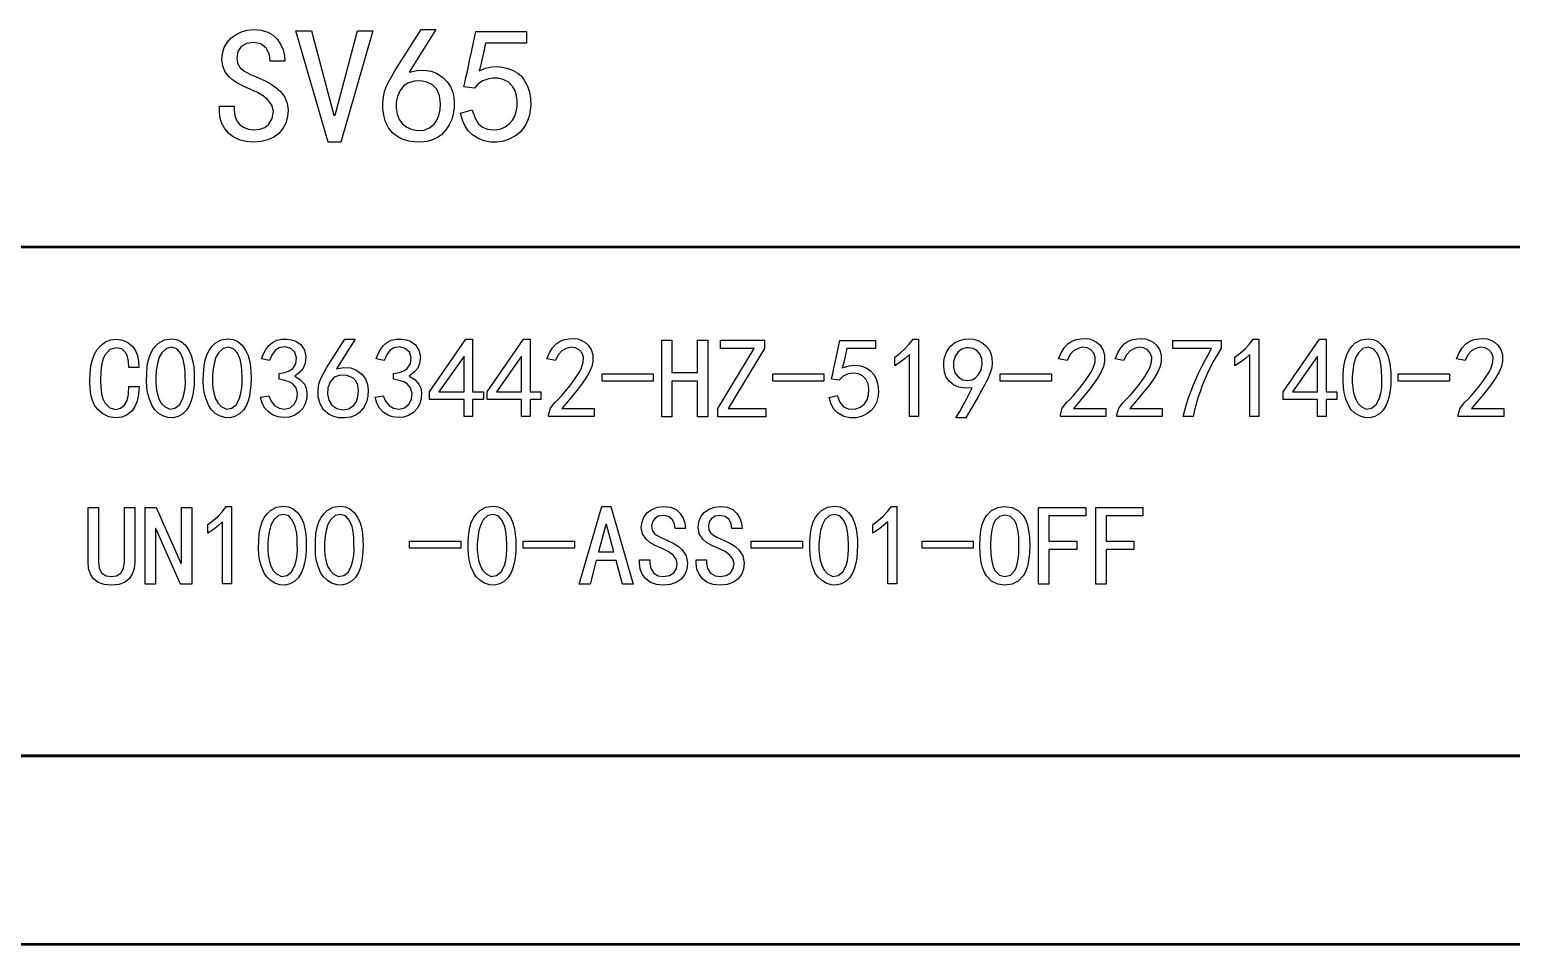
# Model space of a CAD drawing. Extents: x 0 to 1189, y 0 to 841.
# Drawn here: x 1011 to 1089.7, y 0 to 48.5 of the extents above; entities that cross this region are included whole.
import ezdxf

# ---------------------------------------------------------------- set-up
doc = ezdxf.new("R2010")
doc.units = 0

msp = doc.modelspace()

# ---------------------------------------------------------------- linework, layer by layer
at = {"color": 7, "lineweight": 50}
for p, q in [((1101, 37), (909, 37)), ((1179, 10), (30, 10)), ((909, 10), (1179, 10)), ((1189, 0), (0, 0))]:
    msp.add_line(p, q, dxfattribs=at)
at = {"color": 7, "lineweight": 25}
for points in [[(1024.747, 44.288), (1024.716, 43.916), (1024.623, 43.585), (1024.469, 43.294), (1024.252, 43.044), (1023.983, 42.842), (1023.668, 42.698), (1023.309, 42.612), (1022.906, 42.583), (1022.503, 42.613), (1022.147, 42.703), (1021.838, 42.852), (1021.576, 43.061), (1021.367, 43.314), (1021.218, 43.597), (1021.129, 43.911), (1021.099, 44.254), (1021.099, 44.492), (1021.883, 44.492), (1021.883, 44.288), (1021.917, 43.973), (1022.019, 43.712), (1022.19, 43.504), (1022.406, 43.352), (1022.644, 43.261), (1022.906, 43.231), (1023.237, 43.263), (1023.504, 43.36), (1023.707, 43.521), (1023.899, 43.84), (1023.963, 44.22), (1023.886, 44.548), (1023.656, 44.85), (1023.421, 45.038), (1023.125, 45.214), (1022.769, 45.379), (1022.389, 45.536), (1022.066, 45.703), (1021.801, 45.877), (1021.593, 46.061), (1021.394, 46.326), (1021.275, 46.621), (1021.235, 46.947), (1021.266, 47.288), (1021.359, 47.595), (1021.513, 47.867), (1021.73, 48.106), (1021.988, 48.3), (1022.271, 48.438), (1022.576, 48.522), (1022.906, 48.549), (1023.318, 48.516), (1023.668, 48.417), (1023.957, 48.252), (1024.184, 48.021), (1024.356, 47.751), (1024.478, 47.471), (1024.552, 47.18), (1024.576, 46.879), (1023.792, 46.879), (1023.758, 47.237), (1023.588, 47.561), (1023.298, 47.791), (1022.906, 47.867), (1022.539, 47.812), (1022.258, 47.646), (1022.079, 47.386), (1022.019, 47.049), (1022.066, 46.764), (1022.207, 46.521), (1022.398, 46.364), (1022.722, 46.187), (1023.178, 45.992), (1023.532, 45.832), (1023.843, 45.656), (1024.112, 45.465), (1024.338, 45.259), (1024.565, 44.962), (1024.701, 44.638)], [(1029.255, 48.481), (1027.55, 42.583), (1026.868, 42.583), (1025.164, 48.481), (1025.982, 48.481), (1027.175, 44.015), (1027.243, 44.015), (1028.437, 48.481)], [(1029.77, 44.679), (1029.806, 44.992), (1029.869, 45.271), (1029.958, 45.515), (1030.077, 45.761), (1030.23, 46.045), (1030.418, 46.367), (1031.816, 48.549), (1032.6, 48.549), (1031.168, 46.299), (1031.605, 46.384), (1031.995, 46.401), (1032.338, 46.35), (1032.634, 46.231), (1032.958, 46.017), (1033.202, 45.784), (1033.367, 45.532), (1033.473, 45.263), (1033.541, 44.979), (1033.571, 44.68), (1033.564, 44.375), (1033.518, 44.074), (1033.435, 43.776), (1033.306, 43.49), (1033.124, 43.223), (1032.89, 42.975), (1032.674, 42.817), (1032.421, 42.698), (1032.129, 42.621), (1031.799, 42.583), (1031.462, 42.586), (1031.151, 42.63), (1030.865, 42.714), (1030.605, 42.839), (1030.31, 43.059), (1030.083, 43.331), (1029.924, 43.657), (1029.823, 44.006), (1029.772, 44.346)], [(1034.513, 44.288), (1034.654, 43.879), (1034.837, 43.572), (1035.063, 43.367), (1035.331, 43.265), (1035.693, 43.233), (1036.005, 43.273), (1036.269, 43.384), (1036.484, 43.547), (1036.655, 43.74), (1036.78, 43.964), (1036.863, 44.212), (1036.909, 44.479), (1036.916, 44.765), (1036.882, 45.045), (1036.803, 45.295), (1036.678, 45.515), (1036.426, 45.771), (1036.115, 45.924), (1035.879, 45.97), (1035.623, 45.97), (1035.348, 45.924), (1035.081, 45.826), (1034.848, 45.667), (1034.649, 45.447), (1034.07, 45.515), (1034.091, 45.592), (1034.125, 45.731), (1034.172, 45.932), (1034.231, 46.195), (1034.303, 46.521), (1034.388, 46.909), (1034.485, 47.359), (1034.595, 47.872), (1034.718, 48.447), (1037.411, 48.447), (1037.411, 47.833), (1035.229, 47.833), (1035.161, 47.48), (1035.093, 47.157), (1035.024, 46.864), (1034.956, 46.601), (1034.888, 46.367), (1035.221, 46.498), (1035.539, 46.572), (1035.843, 46.589), (1036.134, 46.559), (1036.418, 46.49), (1036.695, 46.384), (1036.943, 46.244), (1037.142, 46.074), (1037.291, 45.873), (1037.453, 45.549), (1037.564, 45.225), (1037.624, 44.889), (1037.632, 44.526), (1037.608, 44.275), (1037.557, 44.019), (1037.479, 43.759), (1037.373, 43.513), (1037.236, 43.297), (1037.07, 43.112), (1036.875, 42.953), (1036.653, 42.816), (1036.405, 42.703), (1036.13, 42.621), (1035.829, 42.581), (1035.502, 42.583), (1035.166, 42.64), (1034.843, 42.765), (1034.53, 42.958), (1034.318, 43.159), (1034.142, 43.419), (1034.003, 43.738), (1033.899, 44.117)], [(1030.827, 43.554), (1031.054, 43.371), (1031.327, 43.252), (1031.645, 43.197), (1031.967, 43.22), (1032.251, 43.333), (1032.498, 43.538), (1032.647, 43.747), (1032.753, 43.998), (1032.817, 44.292), (1032.838, 44.629), (1032.791, 45.057), (1032.649, 45.386), (1032.412, 45.617), (1032.117, 45.761), (1031.799, 45.83), (1031.458, 45.822), (1031.138, 45.735), (1030.882, 45.564), (1030.691, 45.311), (1030.562, 45.009), (1030.494, 44.697), (1030.486, 44.373), (1030.539, 44.062), (1030.653, 43.789)], [(1016.84, 29.613), (1016.807, 29.193), (1016.732, 28.838), (1016.616, 28.548), (1016.458, 28.325), (1016.203, 28.113), (1015.917, 27.985), (1015.599, 27.943), (1015.236, 27.995), (1014.909, 28.15), (1014.62, 28.408), (1014.474, 28.617), (1014.361, 28.87), (1014.28, 29.169), (1014.231, 29.512), (1014.215, 29.9), (1014.23, 30.325), (1014.278, 30.705), (1014.356, 31.039), (1014.467, 31.328), (1014.608, 31.57), (1014.82, 31.81), (1015.059, 31.982), (1015.327, 32.085), (1015.623, 32.119), (1015.953, 32.075), (1016.243, 31.944), (1016.494, 31.725), (1016.644, 31.508), (1016.747, 31.251), (1016.805, 30.953), (1016.816, 30.616), (1016.291, 30.616), (1016.272, 30.936), (1016.217, 31.199), (1016.124, 31.403), (1015.915, 31.6), (1015.623, 31.666), (1015.28, 31.567), (1015.014, 31.272), (1014.915, 31.041), (1014.844, 30.744), (1014.802, 30.379), (1014.787, 29.947), (1014.802, 29.55), (1014.844, 29.217), (1014.915, 28.947), (1015.014, 28.742), (1015.274, 28.483), (1015.599, 28.396), (1015.849, 28.459), (1016.076, 28.647), (1016.195, 28.866), (1016.267, 29.188), (1016.291, 29.613)], [(1017.238, 30.293), (1017.268, 30.686), (1017.328, 31.02), (1017.417, 31.296), (1017.535, 31.528), (1017.682, 31.731), (1017.858, 31.904), (1018.177, 32.083), (1018.562, 32.143), (1018.829, 32.104), (1019.071, 31.989), (1019.29, 31.797), (1019.473, 31.546), (1019.608, 31.256), (1019.696, 30.926), (1019.735, 30.654), (1019.758, 30.362), (1019.765, 30.051), (1019.755, 29.721), (1019.727, 29.396), (1019.678, 29.103), (1019.608, 28.841), (1019.517, 28.611), (1019.359, 28.354), (1019.156, 28.155), (1018.908, 28.014), (1018.638, 27.944), (1018.367, 27.956), (1018.097, 28.05), (1017.853, 28.2), (1017.662, 28.379), (1017.524, 28.587), (1017.381, 28.93), (1017.285, 29.291), (1017.248, 29.567), (1017.232, 29.901)], [(1017.739, 30.436), (1017.715, 30.117), (1017.715, 29.816), (1017.739, 29.533), (1017.787, 29.267), (1017.883, 28.958), (1018.015, 28.716), (1018.18, 28.539), (1018.458, 28.411), (1018.741, 28.456), (1018.989, 28.653), (1019.159, 28.981), (1019.232, 29.251), (1019.275, 29.538), (1019.29, 29.84), (1019.286, 30.141), (1019.274, 30.423), (1019.254, 30.687), (1019.183, 31.051), (1019.039, 31.379), (1018.831, 31.615), (1018.562, 31.701), (1018.282, 31.633), (1018.037, 31.403), (1017.903, 31.158), (1017.804, 30.835)], [(1020.25, 30.293), (1020.281, 30.686), (1020.34, 31.02), (1020.429, 31.296), (1020.547, 31.528), (1020.694, 31.731), (1020.871, 31.904), (1021.19, 32.083), (1021.575, 32.143), (1021.841, 32.104), (1022.084, 31.989), (1022.303, 31.797), (1022.486, 31.546), (1022.621, 31.256), (1022.708, 30.926), (1022.748, 30.654), (1022.771, 30.362), (1022.778, 30.051), (1022.768, 29.721), (1022.74, 29.396), (1022.69, 29.103), (1022.62, 28.841), (1022.529, 28.611), (1022.372, 28.354), (1022.169, 28.155), (1021.921, 28.014), (1021.65, 27.944), (1021.38, 27.956), (1021.109, 28.05), (1020.865, 28.2), (1020.675, 28.379), (1020.537, 28.587), (1020.393, 28.93), (1020.298, 29.291), (1020.261, 29.567), (1020.245, 29.901)], [(1020.751, 30.436), (1020.728, 30.117), (1020.728, 29.816), (1020.751, 29.533), (1020.799, 29.267), (1020.896, 28.958), (1021.027, 28.716), (1021.193, 28.539), (1021.47, 28.411), (1021.754, 28.456), (1022.001, 28.653), (1022.171, 28.981), (1022.244, 29.251), (1022.288, 29.538), (1022.303, 29.84), (1022.299, 30.141), (1022.287, 30.423), (1022.267, 30.687), (1022.195, 31.051), (1022.052, 31.379), (1021.843, 31.615), (1021.575, 31.701), (1021.294, 31.633), (1021.05, 31.403), (1020.916, 31.158), (1020.816, 30.835)], [(1023.287, 29.041), (1023.716, 29.112), (1023.842, 28.829), (1024.026, 28.599), (1024.268, 28.45), (1024.563, 28.408), (1024.853, 28.48), (1025.077, 28.671), (1025.214, 28.939), (1025.244, 29.243), (1025.169, 29.53), (1024.993, 29.745), (1024.811, 29.852), (1024.569, 29.935), (1024.265, 29.995), (1024.265, 30.305), (1024.569, 30.356), (1024.811, 30.443), (1024.993, 30.568), (1025.157, 30.815), (1025.196, 31.129), (1025.106, 31.427), (1024.886, 31.63), (1024.59, 31.716), (1024.277, 31.666), (1024.077, 31.538), (1023.906, 31.316), (1023.764, 30.997), (1023.334, 31.069), (1023.442, 31.339), (1023.573, 31.578), (1023.728, 31.785), (1023.915, 31.949), (1024.142, 32.061), (1024.408, 32.119), (1024.683, 32.128), (1024.933, 32.092), (1025.16, 32.012), (1025.434, 31.815), (1025.613, 31.534), (1025.688, 31.197), (1025.649, 30.83), (1025.546, 30.586), (1025.363, 30.364), (1025.1, 30.162), (1025.396, 29.983), (1025.613, 29.733), (1025.706, 29.522), (1025.746, 29.271), (1025.733, 28.981), (1025.66, 28.691), (1025.521, 28.44), (1025.315, 28.229), (1025.066, 28.071), (1024.795, 27.98), (1024.504, 27.955), (1024.215, 27.992), (1023.952, 28.087), (1023.716, 28.241), (1023.52, 28.452), (1023.377, 28.718)], [(1026.336, 29.41), (1026.381, 29.73), (1026.468, 29.995), (1026.602, 30.264), (1026.79, 30.592), (1027.768, 32.119), (1028.317, 32.119), (1027.315, 30.544), (1027.715, 30.613), (1028.057, 30.597), (1028.341, 30.496), (1028.66, 30.267), (1028.854, 30.007), (1028.956, 29.721), (1028.997, 29.41), (1028.979, 29.091), (1028.902, 28.778), (1028.753, 28.483), (1028.52, 28.217), (1028.313, 28.075), (1028.059, 27.984), (1027.756, 27.943), (1027.446, 27.952), (1027.168, 28.012), (1026.921, 28.122), (1026.629, 28.366), (1026.444, 28.695), (1026.351, 29.058)], [(1029.37, 29.041), (1029.8, 29.112), (1029.925, 28.829), (1030.11, 28.599), (1030.351, 28.45), (1030.647, 28.408), (1030.936, 28.48), (1031.16, 28.671), (1031.297, 28.939), (1031.327, 29.243), (1031.252, 29.53), (1031.076, 29.745), (1030.895, 29.852), (1030.652, 29.935), (1030.348, 29.995), (1030.348, 30.305), (1030.652, 30.356), (1030.895, 30.443), (1031.076, 30.568), (1031.24, 30.815), (1031.279, 31.129), (1031.19, 31.427), (1030.969, 31.63), (1030.674, 31.716), (1030.36, 31.666), (1030.16, 31.538), (1029.989, 31.316), (1029.847, 30.997), (1029.418, 31.069), (1029.525, 31.339), (1029.656, 31.578), (1029.812, 31.785), (1029.998, 31.949), (1030.225, 32.061), (1030.492, 32.119), (1030.766, 32.128), (1031.017, 32.092), (1031.243, 32.012), (1031.518, 31.815), (1031.697, 31.534), (1031.771, 31.197), (1031.733, 30.83), (1031.629, 30.586), (1031.446, 30.364), (1031.184, 30.162), (1031.479, 29.983), (1031.697, 29.733), (1031.79, 29.522), (1031.829, 29.271), (1031.816, 28.981), (1031.743, 28.691), (1031.604, 28.44), (1031.398, 28.229), (1031.149, 28.071), (1030.879, 27.98), (1030.587, 27.955), (1030.298, 27.992), (1030.036, 28.087), (1029.8, 28.241), (1029.603, 28.452), (1029.46, 28.718)], [(1034.09, 28.921), (1032.253, 28.921), (1032.253, 29.327), (1034.186, 32.119), (1034.544, 32.119), (1034.544, 29.327), (1035.116, 29.327), (1035.116, 28.921), (1034.544, 28.921), (1034.544, 28.014), (1034.09, 28.014)], [(1037.148, 28.921), (1035.31, 28.921), (1035.31, 29.327), (1037.243, 32.119), (1037.601, 32.119), (1037.601, 29.327), (1038.174, 29.327), (1038.174, 28.921), (1037.601, 28.921), (1037.601, 28.014), (1037.148, 28.014)], [(1038.582, 28.11), (1038.678, 28.45), (1038.916, 28.754), (1039.082, 28.918), (1039.268, 29.121), (1039.476, 29.365), (1039.704, 29.649), (1039.922, 29.936), (1040.098, 30.189), (1040.232, 30.408), (1040.324, 30.592), (1040.423, 30.902), (1040.432, 31.164), (1040.357, 31.382), (1040.205, 31.558), (1039.999, 31.669), (1039.764, 31.689), (1039.519, 31.63), (1039.286, 31.499), (1039.086, 31.29), (1038.94, 30.997), (1038.487, 31.069), (1038.626, 31.402), (1038.789, 31.668), (1038.976, 31.868), (1039.187, 32.01), (1039.422, 32.102), (1039.68, 32.143), (1039.907, 32.152), (1040.11, 32.131), (1040.303, 32.071), (1040.503, 31.964), (1040.688, 31.8), (1040.837, 31.57), (1040.927, 31.281), (1040.933, 30.938), (1040.876, 30.675), (1040.753, 30.381), (1040.563, 30.055), (1040.434, 29.868), (1040.271, 29.648), (1040.074, 29.396), (1039.842, 29.111), (1039.575, 28.794), (1039.274, 28.444), (1040.993, 28.444), (1040.993, 28.014), (1038.582, 28.014)], [(1047.042, 27.991), (1046.493, 27.991), (1046.493, 29.9), (1045.132, 29.9), (1045.132, 27.991), (1044.584, 27.991), (1044.584, 32.071), (1045.132, 32.071), (1045.132, 30.353), (1046.493, 30.353), (1046.493, 32.071), (1047.042, 32.071)], [(1050.115, 27.991), (1047.562, 27.991), (1047.562, 28.444), (1049.495, 31.618), (1047.705, 31.618), (1047.705, 32.071), (1050.044, 32.071), (1050.044, 31.618), (1048.111, 28.444), (1050.115, 28.444)], [(1053.908, 29.136), (1054.045, 28.77), (1054.236, 28.532), (1054.48, 28.42), (1054.847, 28.405), (1055.137, 28.504), (1055.351, 28.683), (1055.495, 28.909), (1055.572, 29.175), (1055.59, 29.47), (1055.542, 29.757), (1055.423, 29.995), (1055.247, 30.174), (1055.029, 30.282), (1054.776, 30.317), (1054.492, 30.282), (1054.221, 30.162), (1054.003, 29.947), (1053.597, 29.995), (1053.623, 30.092), (1053.669, 30.287), (1053.735, 30.58), (1053.82, 30.971), (1053.925, 31.46), (1054.051, 32.047), (1055.936, 32.047), (1055.936, 31.618), (1054.409, 31.618), (1054.329, 31.218), (1054.25, 30.875), (1054.17, 30.592), (1054.516, 30.714), (1054.838, 30.747), (1055.143, 30.705), (1055.435, 30.604), (1055.682, 30.449), (1055.852, 30.246), (1055.966, 30.019), (1056.043, 29.792), (1056.085, 29.557), (1056.091, 29.303), (1056.058, 29.038), (1055.984, 28.766), (1055.864, 28.516), (1055.697, 28.313), (1055.486, 28.152), (1055.232, 28.026), (1054.937, 27.952), (1054.6, 27.943), (1054.251, 28.02), (1053.92, 28.205), (1053.727, 28.402), (1053.58, 28.672), (1053.478, 29.017)], [(1057.745, 31.308), (1057.52, 31.103), (1057.257, 30.905), (1056.957, 30.711), (1056.957, 31.164), (1057.242, 31.376), (1057.5, 31.606), (1057.731, 31.854), (1057.936, 32.119), (1058.222, 32.119), (1058.222, 28.014), (1057.745, 28.014)], [(1060.208, 27.943), (1060.41, 28.289), (1060.597, 28.623), (1060.769, 28.942), (1060.925, 29.249), (1061.067, 29.542), (1060.692, 29.517), (1060.361, 29.568), (1060.076, 29.697), (1059.848, 29.884), (1059.689, 30.11), (1059.599, 30.377), (1059.563, 30.654), (1059.567, 30.913), (1059.611, 31.153), (1059.733, 31.469), (1059.909, 31.725), (1060.133, 31.919), (1060.398, 32.047), (1060.67, 32.119), (1060.911, 32.143), (1061.141, 32.119), (1061.377, 32.047), (1061.604, 31.928), (1061.806, 31.761), (1061.968, 31.567), (1062.069, 31.367), (1062.123, 31.135), (1062.141, 30.842), (1062.114, 30.608), (1062.034, 30.333), (1061.902, 30.019), (1061.82, 29.854), (1061.709, 29.645), (1061.57, 29.392), (1061.403, 29.096), (1061.208, 28.755), (1060.984, 28.371), (1060.733, 27.943)], [(1060.076, 30.616), (1060.16, 30.332), (1060.339, 30.103), (1060.574, 29.956), (1060.828, 29.924), (1061.064, 29.971), (1061.246, 30.067), (1061.398, 30.228), (1061.544, 30.472), (1061.604, 30.804), (1061.592, 31.081), (1061.505, 31.311), (1061.341, 31.499), (1061.129, 31.624), (1060.9, 31.666), (1060.736, 31.66), (1060.53, 31.594), (1060.327, 31.451), (1060.172, 31.212), (1060.082, 30.92)], [(1065.755, 28.11), (1065.851, 28.45), (1066.089, 28.754), (1066.255, 28.918), (1066.441, 29.121), (1066.649, 29.365), (1066.877, 29.649), (1067.095, 29.936), (1067.271, 30.189), (1067.405, 30.408), (1067.497, 30.592), (1067.596, 30.902), (1067.605, 31.164), (1067.53, 31.382), (1067.378, 31.558), (1067.172, 31.669), (1066.937, 31.689), (1066.692, 31.63), (1066.459, 31.499), (1066.26, 31.29), (1066.113, 30.997), (1065.66, 31.069), (1065.799, 31.402), (1065.962, 31.668), (1066.149, 31.868), (1066.36, 32.01), (1066.595, 32.102), (1066.853, 32.143), (1067.08, 32.152), (1067.283, 32.131), (1067.477, 32.071), (1067.676, 31.964), (1067.861, 31.8), (1068.01, 31.57), (1068.1, 31.281), (1068.106, 30.938), (1068.049, 30.675), (1067.926, 30.381), (1067.736, 30.055), (1067.607, 29.868), (1067.444, 29.648), (1067.247, 29.396), (1067.015, 29.111), (1066.748, 28.794), (1066.447, 28.444), (1068.166, 28.444), (1068.166, 28.014), (1065.755, 28.014)], [(1068.757, 28.11), (1068.853, 28.45), (1069.092, 28.754), (1069.257, 28.918), (1069.443, 29.121), (1069.651, 29.365), (1069.879, 29.649), (1070.097, 29.936), (1070.273, 30.189), (1070.407, 30.408), (1070.5, 30.592), (1070.598, 30.902), (1070.607, 31.164), (1070.532, 31.382), (1070.38, 31.558), (1070.174, 31.669), (1069.939, 31.689), (1069.694, 31.63), (1069.461, 31.499), (1069.262, 31.29), (1069.115, 30.997), (1068.662, 31.069), (1068.801, 31.402), (1068.964, 31.668), (1069.151, 31.868), (1069.362, 32.01), (1069.597, 32.102), (1069.855, 32.143), (1070.082, 32.152), (1070.285, 32.131), (1070.479, 32.071), (1070.678, 31.964), (1070.863, 31.8), (1071.013, 31.57), (1071.102, 31.281), (1071.108, 30.938), (1071.051, 30.675), (1070.928, 30.381), (1070.738, 30.055), (1070.609, 29.868), (1070.446, 29.648), (1070.249, 29.396), (1070.017, 29.111), (1069.75, 28.794), (1069.449, 28.444), (1071.168, 28.444), (1071.168, 28.014), (1068.757, 28.014)], [(1072.284, 28.014), (1072.368, 28.344), (1072.462, 28.673), (1072.567, 29.002), (1072.682, 29.33), (1072.808, 29.658), (1072.945, 29.986), (1073.092, 30.313), (1073.25, 30.64), (1073.419, 30.966), (1073.598, 31.292), (1073.788, 31.618), (1071.736, 31.618), (1071.736, 32.047), (1074.289, 32.047), (1074.289, 31.642), (1074.091, 31.312), (1073.906, 30.982), (1073.734, 30.652), (1073.574, 30.323), (1073.427, 29.993), (1073.293, 29.663), (1073.171, 29.333), (1073.062, 29.004), (1072.965, 28.674), (1072.881, 28.344), (1072.809, 28.014)], [(1075.809, 31.308), (1075.583, 31.103), (1075.321, 30.905), (1075.021, 30.711), (1075.021, 31.164), (1075.306, 31.376), (1075.564, 31.606), (1075.795, 31.854), (1076, 32.119), (1076.286, 32.119), (1076.286, 28.014), (1075.809, 28.014)], [(1079.417, 28.921), (1077.579, 28.921), (1077.579, 29.327), (1079.512, 32.119), (1079.87, 32.119), (1079.87, 29.327), (1080.443, 29.327), (1080.443, 28.921), (1079.87, 28.921), (1079.87, 28.014), (1079.417, 28.014)], [(1080.78, 30.293), (1080.81, 30.686), (1080.87, 31.02), (1080.959, 31.296), (1081.077, 31.528), (1081.224, 31.731), (1081.4, 31.904), (1081.72, 32.083), (1082.104, 32.143), (1082.371, 32.104), (1082.613, 31.989), (1082.832, 31.797), (1083.015, 31.546), (1083.15, 31.256), (1083.238, 30.926), (1083.277, 30.654), (1083.301, 30.362), (1083.307, 30.051), (1083.298, 29.721), (1083.269, 29.396), (1083.22, 29.103), (1083.15, 28.841), (1083.059, 28.611), (1082.901, 28.354), (1082.698, 28.155), (1082.45, 28.014), (1082.18, 27.944), (1081.909, 27.956), (1081.639, 28.05), (1081.395, 28.2), (1081.204, 28.379), (1081.066, 28.587), (1080.923, 28.93), (1080.828, 29.291), (1080.791, 29.567), (1080.775, 29.901)], [(1081.281, 30.436), (1081.257, 30.117), (1081.257, 29.816), (1081.281, 29.533), (1081.329, 29.267), (1081.426, 28.958), (1081.557, 28.716), (1081.723, 28.539), (1082, 28.411), (1082.283, 28.456), (1082.531, 28.653), (1082.701, 28.981), (1082.774, 29.251), (1082.818, 29.538), (1082.832, 29.84), (1082.828, 30.141), (1082.816, 30.423), (1082.796, 30.687), (1082.725, 31.051), (1082.582, 31.379), (1082.373, 31.615), (1082.104, 31.701), (1081.824, 31.633), (1081.579, 31.403), (1081.445, 31.158), (1081.346, 30.835)], [(1086.887, 28.11), (1086.983, 28.45), (1087.221, 28.754), (1087.387, 28.918), (1087.573, 29.121), (1087.781, 29.365), (1088.009, 29.649), (1088.226, 29.936), (1088.402, 30.189), (1088.537, 30.408), (1088.629, 30.592), (1088.728, 30.902), (1088.737, 31.164), (1088.662, 31.382), (1088.51, 31.558), (1088.304, 31.669), (1088.068, 31.689), (1087.824, 31.63), (1087.591, 31.499), (1087.391, 31.29), (1087.245, 30.997), (1086.792, 31.069), (1086.931, 31.402), (1087.094, 31.668), (1087.281, 31.868), (1087.492, 32.01), (1087.726, 32.102), (1087.985, 32.143), (1088.212, 32.152), (1088.414, 32.131), (1088.608, 32.071), (1088.808, 31.964), (1088.993, 31.8), (1089.142, 31.57), (1089.232, 31.281), (1089.238, 30.938), (1089.181, 30.675), (1089.057, 30.381), (1088.868, 30.055), (1088.739, 29.868), (1088.576, 29.648), (1088.379, 29.396), (1088.147, 29.111), (1087.88, 28.794), (1087.579, 28.444), (1089.297, 28.444), (1089.297, 28.014), (1086.887, 28.014)], [(1034.09, 29.327), (1034.09, 31.212), (1032.754, 29.327)], [(1037.148, 29.327), (1037.148, 31.212), (1035.811, 29.327)], [(1079.417, 29.327), (1079.417, 31.212), (1078.08, 29.327)], [(1027.076, 28.623), (1027.327, 28.447), (1027.649, 28.372), (1027.977, 28.42), (1028.246, 28.611), (1028.378, 28.813), (1028.458, 29.067), (1028.484, 29.375), (1028.451, 29.674), (1028.352, 29.905), (1028.186, 30.067), (1027.87, 30.198), (1027.518, 30.21), (1027.199, 30.097), (1026.981, 29.852), (1026.861, 29.533), (1026.838, 29.196), (1026.909, 28.879)], [(1044.138, 29.9), (1041.417, 29.9), (1041.417, 30.282), (1044.138, 30.282)], [(1053.199, 29.9), (1050.479, 29.9), (1050.479, 30.282), (1053.199, 30.282)], [(1065.286, 29.9), (1062.565, 29.9), (1062.565, 30.282), (1065.286, 30.282)], [(1086.417, 29.9), (1083.697, 29.9), (1083.697, 30.282), (1086.417, 30.282)], [(1016.604, 20.306), (1016.57, 19.951), (1016.471, 19.648), (1016.305, 19.399), (1016.068, 19.213), (1015.754, 19.102), (1015.363, 19.065), (1014.972, 19.102), (1014.657, 19.213), (1014.42, 19.399), (1014.254, 19.648), (1014.155, 19.951), (1014.122, 20.306), (1014.122, 23.193), (1014.671, 23.193), (1014.671, 20.306), (1014.718, 19.954), (1014.862, 19.709), (1015.082, 19.566), (1015.363, 19.518), (1015.643, 19.566), (1015.864, 19.709), (1016.007, 19.954), (1016.055, 20.306), (1016.055, 23.193), (1016.604, 23.193)], [(1019.63, 19.113), (1019.033, 19.113), (1017.72, 22.072), (1017.697, 22.072), (1017.697, 19.113), (1017.148, 19.113), (1017.148, 23.193), (1017.744, 23.193), (1019.057, 20.234), (1019.081, 20.234), (1019.081, 23.193), (1019.63, 23.193)], [(1021.271, 22.43), (1021.046, 22.226), (1020.784, 22.027), (1020.484, 21.833), (1020.484, 22.287), (1020.769, 22.498), (1021.027, 22.728), (1021.258, 22.976), (1021.462, 23.241), (1021.749, 23.241), (1021.749, 19.137), (1021.271, 19.137)], [(1023.185, 21.415), (1023.216, 21.808), (1023.275, 22.142), (1023.364, 22.418), (1023.482, 22.65), (1023.629, 22.853), (1023.806, 23.026), (1024.125, 23.205), (1024.51, 23.265), (1024.776, 23.227), (1025.019, 23.111), (1025.238, 22.919), (1025.42, 22.668), (1025.556, 22.378), (1025.643, 22.048), (1025.683, 21.776), (1025.706, 21.484), (1025.713, 21.173), (1025.703, 20.843), (1025.674, 20.518), (1025.625, 20.225), (1025.555, 19.964), (1025.464, 19.733), (1025.306, 19.476), (1025.104, 19.277), (1024.856, 19.137), (1024.585, 19.066), (1024.315, 19.078), (1024.044, 19.172), (1023.8, 19.322), (1023.609, 19.501), (1023.472, 19.709), (1023.328, 20.052), (1023.233, 20.413), (1023.196, 20.689), (1023.18, 21.023)], [(1023.686, 21.558), (1023.662, 21.239), (1023.662, 20.938), (1023.686, 20.655), (1023.734, 20.389), (1023.831, 20.08), (1023.962, 19.838), (1024.128, 19.662), (1024.405, 19.533), (1024.689, 19.578), (1024.936, 19.775), (1025.106, 20.103), (1025.179, 20.373), (1025.223, 20.66), (1025.238, 20.962), (1025.234, 21.263), (1025.222, 21.545), (1025.202, 21.809), (1025.13, 22.173), (1024.987, 22.501), (1024.778, 22.737), (1024.51, 22.823), (1024.229, 22.755), (1023.985, 22.525), (1023.851, 22.28), (1023.751, 21.958)], [(1026.198, 21.415), (1026.228, 21.808), (1026.288, 22.142), (1026.377, 22.418), (1026.495, 22.65), (1026.642, 22.853), (1026.818, 23.026), (1027.137, 23.205), (1027.522, 23.265), (1027.789, 23.227), (1028.031, 23.111), (1028.25, 22.919), (1028.433, 22.668), (1028.568, 22.378), (1028.656, 22.048), (1028.695, 21.776), (1028.718, 21.484), (1028.725, 21.173), (1028.715, 20.843), (1028.687, 20.518), (1028.638, 20.225), (1028.568, 19.964), (1028.477, 19.733), (1028.319, 19.476), (1028.116, 19.277), (1027.868, 19.137), (1027.598, 19.066), (1027.327, 19.078), (1027.057, 19.172), (1026.813, 19.322), (1026.622, 19.501), (1026.484, 19.709), (1026.341, 20.052), (1026.245, 20.413), (1026.208, 20.689), (1026.193, 21.023)], [(1026.699, 21.558), (1026.675, 21.239), (1026.675, 20.938), (1026.699, 20.655), (1026.747, 20.389), (1026.843, 20.08), (1026.975, 19.838), (1027.14, 19.662), (1027.418, 19.533), (1027.701, 19.578), (1027.949, 19.775), (1028.119, 20.103), (1028.192, 20.373), (1028.235, 20.66), (1028.25, 20.962), (1028.246, 21.263), (1028.234, 21.545), (1028.214, 21.809), (1028.143, 22.173), (1028, 22.501), (1027.791, 22.737), (1027.522, 22.823), (1027.242, 22.755), (1026.997, 22.525), (1026.863, 22.28), (1026.764, 21.958)], [(1034.314, 21.415), (1034.345, 21.808), (1034.405, 22.142), (1034.493, 22.418), (1034.611, 22.65), (1034.759, 22.853), (1034.935, 23.026), (1035.254, 23.205), (1035.639, 23.265), (1035.905, 23.227), (1036.148, 23.111), (1036.367, 22.919), (1036.55, 22.668), (1036.685, 22.378), (1036.772, 22.048), (1036.812, 21.776), (1036.835, 21.484), (1036.842, 21.173), (1036.832, 20.843), (1036.804, 20.518), (1036.755, 20.225), (1036.684, 19.964), (1036.594, 19.733), (1036.436, 19.476), (1036.233, 19.277), (1035.985, 19.137), (1035.714, 19.066), (1035.444, 19.078), (1035.174, 19.172), (1034.93, 19.322), (1034.739, 19.501), (1034.601, 19.709), (1034.458, 20.052), (1034.362, 20.413), (1034.325, 20.689), (1034.309, 21.023)], [(1034.816, 21.558), (1034.792, 21.239), (1034.792, 20.938), (1034.816, 20.655), (1034.863, 20.389), (1034.96, 20.08), (1035.091, 19.838), (1035.257, 19.662), (1035.535, 19.533), (1035.818, 19.578), (1036.065, 19.775), (1036.235, 20.103), (1036.308, 20.373), (1036.352, 20.66), (1036.367, 20.962), (1036.363, 21.263), (1036.351, 21.545), (1036.331, 21.809), (1036.259, 22.173), (1036.116, 22.501), (1035.907, 22.737), (1035.639, 22.823), (1035.359, 22.755), (1035.114, 22.525), (1034.98, 22.28), (1034.881, 21.958)], [(1043.071, 19.113), (1042.498, 19.113), (1042.164, 20.377), (1041.114, 20.377), (1040.78, 19.113), (1040.207, 19.113), (1041.4, 23.241), (1041.877, 23.241)], [(1045.961, 20.258), (1045.922, 19.917), (1045.807, 19.627), (1045.615, 19.387), (1045.356, 19.208), (1045.042, 19.101), (1044.672, 19.065), (1044.304, 19.102), (1043.993, 19.213), (1043.742, 19.399), (1043.556, 19.64), (1043.445, 19.919), (1043.407, 20.234), (1043.407, 20.401), (1043.956, 20.401), (1043.956, 20.258), (1044.01, 19.942), (1044.171, 19.709), (1044.404, 19.566), (1044.672, 19.518), (1045.003, 19.569), (1045.233, 19.721), (1045.367, 19.945), (1045.412, 20.21), (1045.358, 20.44), (1045.197, 20.652), (1044.935, 20.846), (1044.577, 21.022), (1044.231, 21.17), (1043.956, 21.329), (1043.754, 21.499), (1043.566, 21.785), (1043.503, 22.119), (1043.541, 22.432), (1043.657, 22.703), (1043.849, 22.931), (1044.094, 23.103), (1044.369, 23.207), (1044.672, 23.241), (1045.047, 23.2), (1045.346, 23.077), (1045.567, 22.871), (1045.72, 22.618), (1045.811, 22.352), (1045.842, 22.072), (1045.293, 22.072), (1045.269, 22.322), (1045.15, 22.549), (1044.947, 22.71), (1044.672, 22.764), (1044.416, 22.725), (1044.219, 22.609), (1044.094, 22.427), (1044.052, 22.191), (1044.085, 21.991), (1044.183, 21.821), (1044.317, 21.711), (1044.544, 21.588), (1044.863, 21.451), (1045.187, 21.299), (1045.457, 21.128), (1045.675, 20.938), (1045.889, 20.619)], [(1048.973, 20.258), (1048.935, 19.917), (1048.82, 19.627), (1048.627, 19.387), (1048.369, 19.208), (1048.055, 19.101), (1047.685, 19.065), (1047.316, 19.102), (1047.006, 19.213), (1046.754, 19.399), (1046.568, 19.64), (1046.457, 19.919), (1046.42, 20.234), (1046.42, 20.401), (1046.969, 20.401), (1046.969, 20.258), (1047.023, 19.942), (1047.184, 19.709), (1047.416, 19.566), (1047.685, 19.518), (1048.016, 19.569), (1048.246, 19.721), (1048.38, 19.945), (1048.425, 20.21), (1048.371, 20.44), (1048.21, 20.652), (1047.947, 20.846), (1047.589, 21.022), (1047.243, 21.17), (1046.969, 21.329), (1046.766, 21.499), (1046.578, 21.785), (1046.516, 22.119), (1046.554, 22.432), (1046.669, 22.703), (1046.861, 22.931), (1047.107, 23.103), (1047.381, 23.207), (1047.685, 23.241), (1048.06, 23.2), (1048.358, 23.077), (1048.58, 22.871), (1048.732, 22.618), (1048.824, 22.352), (1048.854, 22.072), (1048.305, 22.072), (1048.281, 22.322), (1048.162, 22.549), (1047.959, 22.71), (1047.685, 22.764), (1047.428, 22.725), (1047.231, 22.609), (1047.106, 22.427), (1047.064, 22.191), (1047.097, 21.991), (1047.196, 21.821), (1047.329, 21.711), (1047.556, 21.588), (1047.876, 21.451), (1048.199, 21.299), (1048.47, 21.128), (1048.687, 20.938), (1048.902, 20.619)], [(1052.456, 21.415), (1052.486, 21.808), (1052.546, 22.142), (1052.635, 22.418), (1052.753, 22.65), (1052.9, 22.853), (1053.076, 23.026), (1053.395, 23.205), (1053.78, 23.265), (1054.047, 23.227), (1054.289, 23.111), (1054.508, 22.919), (1054.691, 22.668), (1054.826, 22.378), (1054.914, 22.048), (1054.953, 21.776), (1054.976, 21.484), (1054.983, 21.173), (1054.973, 20.843), (1054.945, 20.518), (1054.896, 20.225), (1054.826, 19.964), (1054.735, 19.733), (1054.577, 19.476), (1054.374, 19.277), (1054.126, 19.137), (1053.856, 19.066), (1053.585, 19.078), (1053.315, 19.172), (1053.071, 19.322), (1052.88, 19.501), (1052.742, 19.709), (1052.599, 20.052), (1052.503, 20.413), (1052.466, 20.689), (1052.45, 21.023)], [(1052.957, 21.558), (1052.933, 21.239), (1052.933, 20.938), (1052.957, 20.655), (1053.005, 20.389), (1053.101, 20.08), (1053.233, 19.838), (1053.398, 19.662), (1053.676, 19.533), (1053.959, 19.578), (1054.207, 19.775), (1054.377, 20.103), (1054.45, 20.373), (1054.493, 20.66), (1054.508, 20.962), (1054.504, 21.263), (1054.492, 21.545), (1054.472, 21.809), (1054.401, 22.173), (1054.257, 22.501), (1054.048, 22.737), (1053.78, 22.823), (1053.5, 22.755), (1053.255, 22.525), (1053.121, 22.28), (1053.022, 21.958)], [(1056.59, 22.43), (1056.364, 22.226), (1056.102, 22.027), (1055.802, 21.833), (1055.802, 22.287), (1056.087, 22.498), (1056.345, 22.728), (1056.576, 22.976), (1056.781, 23.241), (1057.067, 23.241), (1057.067, 19.137), (1056.59, 19.137)], [(1064.128, 21.165), (1064.114, 20.742), (1064.072, 20.369), (1064.003, 20.047), (1063.906, 19.775), (1063.782, 19.554), (1063.521, 19.282), (1063.198, 19.119), (1062.815, 19.065), (1062.431, 19.119), (1062.105, 19.282), (1061.837, 19.554), (1061.708, 19.775), (1061.608, 20.047), (1061.536, 20.369), (1061.493, 20.742), (1061.479, 21.165), (1061.493, 21.588), (1061.536, 21.959), (1061.608, 22.279), (1061.708, 22.547), (1061.837, 22.764), (1062.105, 23.029), (1062.431, 23.188), (1062.815, 23.241), (1063.198, 23.188), (1063.521, 23.029), (1063.782, 22.764), (1063.906, 22.547), (1064.003, 22.279), (1064.072, 21.959), (1064.114, 21.588)], [(1067.103, 22.74), (1065.146, 22.74), (1065.146, 21.404), (1066.626, 21.404), (1066.626, 20.95), (1065.146, 20.95), (1065.146, 19.113), (1064.597, 19.113), (1064.597, 23.193), (1067.103, 23.193)], [(1070.14, 22.74), (1068.183, 22.74), (1068.183, 21.404), (1069.662, 21.404), (1069.662, 20.95), (1068.183, 20.95), (1068.183, 19.113), (1067.634, 19.113), (1067.634, 23.193), (1070.14, 23.193)], [(1042.044, 20.831), (1041.663, 22.287), (1041.615, 22.287), (1041.233, 20.831)], [(1063.555, 21.165), (1063.542, 21.623), (1063.501, 21.994), (1063.434, 22.279), (1063.34, 22.477), (1063.102, 22.71), (1062.815, 22.788), (1062.526, 22.71), (1062.278, 22.477), (1062.179, 22.279), (1062.108, 21.994), (1062.066, 21.623), (1062.052, 21.165), (1062.066, 20.706), (1062.108, 20.333), (1062.179, 20.044), (1062.278, 19.841), (1062.526, 19.599), (1062.815, 19.518), (1063.102, 19.599), (1063.34, 19.841), (1063.434, 20.044), (1063.501, 20.333), (1063.542, 20.706)], [(1033.916, 21.022), (1031.196, 21.022), (1031.196, 21.404), (1033.916, 21.404)], [(1039.952, 21.022), (1037.232, 21.022), (1037.232, 21.404), (1039.952, 21.404)], [(1052.058, 21.022), (1049.337, 21.022), (1049.337, 21.404), (1052.058, 21.404)], [(1061.129, 21.022), (1058.408, 21.022), (1058.408, 21.404), (1061.129, 21.404)]]:
    msp.add_lwpolyline(points, close=True, dxfattribs=at)

doc.saveas('drawing.dxf')
